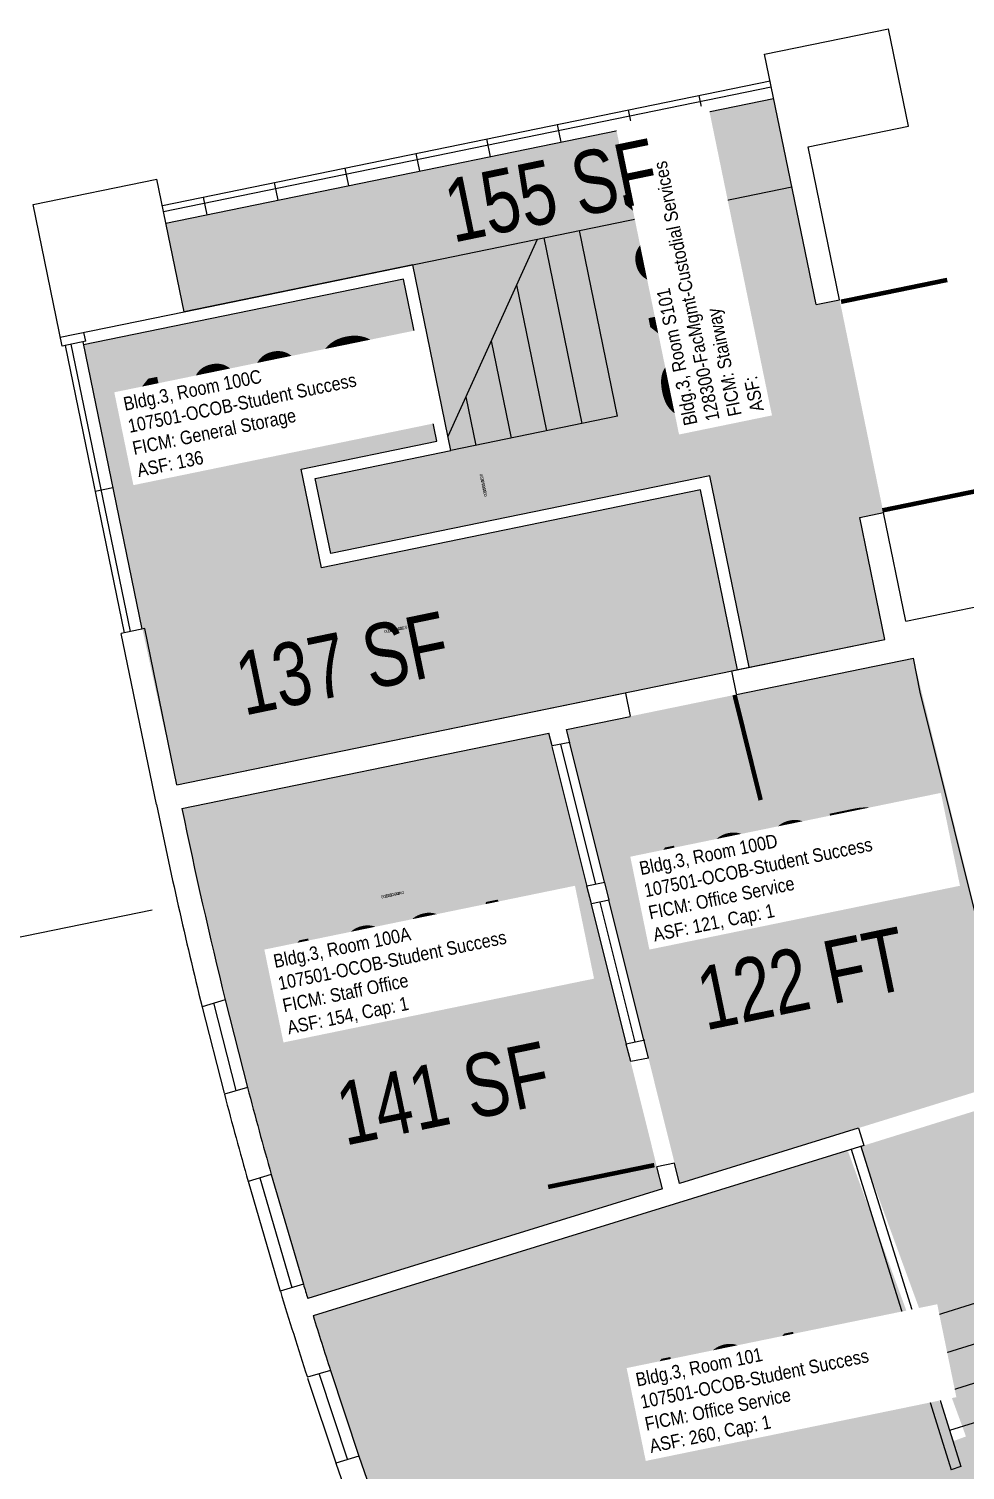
# Model space of a CAD drawing. Header units: inches. Extents: x 69197276 to 69201754, y 27670933 to 27674904.
# Drawn here: x 69197919.8 to 69198230.7, y 27672358.6 to 27672837.5 of the extents above; entities that cross this region are included whole.
import ezdxf
from ezdxf.enums import TextEntityAlignment as Align

# ---------------------------------------------------------------- set-up
doc = ezdxf.new("R2010")
doc.units = ezdxf.units.IN
doc.header["$LTSCALE"] = 100
doc.header["$MEASUREMENT"] = 0
for name, color, linetype in [('A-DOOR', 2, 'CONTINUOUS'), ('A-FLOR', 3, 'CONTINUOUS'), ('A-GLAZ', 1, 'CONTINUOUS'), ('A-IDEN-RNUM', 7, 'CONTINUOUS'), ('A-IDEN-SNUM', 4, 'CONTINUOUS'), ('A-IDEN-VNUM', 4, 'CONTINUOUS'), ('A-SITE', 3, 'CONTINUOUS'), ('A-WALL', 5, 'CONTINUOUS'), ('AREA-TEXT', 3, 'CONTINUOUS'), ('Rooms-Category-Color', 7, 'CONTINUOUS'), ('Rooms-College-Color', 7, 'CONTINUOUS'), ('Rooms-Department-Color', 7, 'CONTINUOUS'), ('Rooms-Division-Color', 7, 'CONTINUOUS'), ('Rooms-Information', 7, 'CONTINUOUS')]:
    doc.layers.add(name, color=color, linetype=linetype)
doc.styles.add('CP_AREA', font='arial.ttf', dxfattribs={"height": 15})
doc.styles.add('CP_ROOMSNUMBER', font='arial.ttf', dxfattribs={"height": 1})
doc.styles.add('CP_ROOMVNUMBER', font='arial.ttf', dxfattribs={"width": 0.85, "height": 0.075})

msp = doc.modelspace()

# ---------------------------------------------------------------- hatches: boundary and pattern name
at = {"layer": 'Rooms-Category-Color', "true_color": 0xadadad}
msp.add_hatch(color=253, dxfattribs=at).paths.add_polyline_path([(69198158.98, 27672625.35), (69198145.89, 27672689.02), (69198020.02, 27672663.14), (69198014.89, 27672688.12), (69198059.95, 27672697.38), (69198047.26, 27672759.09), (69197971.35, 27672743.49), (69197965.31, 27672772.88), (69198167.09, 27672814.35), (69198181.17, 27672745.87), (69198189.01, 27672747.48), (69198203.54, 27672676.79), (69198195.7, 27672675.18), (69198204.04, 27672634.61)])
at = {"layer": 'Rooms-Category-Color', "true_color": 0xe3c5e1}
h = msp.add_hatch(color=254, dxfattribs=at)
edge = h.paths.add_edge_path()
edge.add_line((69198155.06, 27672624.54), (69198142.78, 27672684.29))
edge.add_line((69198142.78, 27672684.29), (69198016.91, 27672658.42))
edge.add_line((69198016.91, 27672658.42), (69198010.17, 27672691.24))
edge.add_line((69198010.17, 27672691.24), (69198055.23, 27672700.5))
edge.add_line((69198055.23, 27672700.5), (69198044.15, 27672754.37))
edge.add_line((69198044.15, 27672754.37), (69197937.87, 27672732.53))
edge.add_arc((69203418.2, 27673820.81), 5587.34, 191.23172, 192.76486)
edge.add_line((69197968.95, 27672586.29), (69198155.06, 27672624.54))
at = {"layer": 'Rooms-Category-Color', "true_color": 0xfa9ba3}
msp.add_hatch(color=241, dxfattribs=at).paths.add_polyline_path([(69198135.88, 27672453.87), (69198247.82, 27672488.52), (69198213.49, 27672628.38), (69198098.32, 27672604.71)])
h = msp.add_hatch(color=241, dxfattribs=at)
edge = h.paths.add_edge_path()
edge.add_line((69197970.57, 27672578.45), (69198092.44, 27672603.5))
edge.add_line((69198092.44, 27672603.5), (69198130.14, 27672452.1))
edge.add_line((69198130.14, 27672452.1), (69198012.38, 27672415.66))
edge.add_arc((69199721.35, 27672941.38), 1788, 191.71118, 197.09929, ccw=False)
h = msp.add_hatch(color=241, dxfattribs=at)
edge = h.paths.add_edge_path()
edge.add_arc((69199721.35, 27672941.38), 1558, 197.30575, 202.88839)
edge.add_line((69198286.02, 27672335.41), (69198074.13, 27672245.96))
edge.add_arc((69199721.35, 27672941.38), 1788, 197.29156, 202.88839, ccw=False)
edge.add_line((69198014.16, 27672409.92), (69198191.7, 27672464.8))
edge.add_line((69198191.7, 27672464.8), (69198226.99, 27672368.31))
edge.add_line((69198226.99, 27672368.31), (69198230.96, 27672369.79))
edge.add_line((69198230.96, 27672369.79), (69198195.79, 27672466.06))
edge.add_line((69198195.79, 27672466.06), (69198233.87, 27672477.92))
at = {"layer": 'Rooms-College-Color', "true_color": 0xadadad}
msp.add_hatch(color=253, dxfattribs=at).paths.add_polyline_path([(69198158.98, 27672625.35), (69198145.89, 27672689.02), (69198020.02, 27672663.14), (69198014.89, 27672688.12), (69198059.95, 27672697.38), (69198047.26, 27672759.09), (69197971.35, 27672743.49), (69197965.31, 27672772.88), (69198167.09, 27672814.35), (69198181.17, 27672745.87), (69198189.01, 27672747.48), (69198203.54, 27672676.79), (69198195.7, 27672675.18), (69198204.04, 27672634.61)])
at = {"layer": 'Rooms-College-Color', "true_color": 0xfa9ba3}
h = msp.add_hatch(color=241, dxfattribs=at)
edge = h.paths.add_edge_path()
edge.add_line((69198155.06, 27672624.54), (69198142.78, 27672684.29))
edge.add_line((69198142.78, 27672684.29), (69198016.91, 27672658.42))
edge.add_line((69198016.91, 27672658.42), (69198010.17, 27672691.24))
edge.add_line((69198010.17, 27672691.24), (69198055.23, 27672700.5))
edge.add_line((69198055.23, 27672700.5), (69198044.15, 27672754.37))
edge.add_line((69198044.15, 27672754.37), (69197937.87, 27672732.53))
edge.add_arc((69203418.2, 27673820.81), 5587.34, 191.23172, 192.76486)
edge.add_line((69197968.95, 27672586.29), (69198155.06, 27672624.54))
msp.add_hatch(color=241, dxfattribs=at).paths.add_polyline_path([(69198135.88, 27672453.87), (69198247.82, 27672488.52), (69198213.49, 27672628.38), (69198098.32, 27672604.71)])
h = msp.add_hatch(color=241, dxfattribs=at)
edge = h.paths.add_edge_path()
edge.add_line((69197970.57, 27672578.45), (69198092.44, 27672603.5))
edge.add_line((69198092.44, 27672603.5), (69198130.14, 27672452.1))
edge.add_line((69198130.14, 27672452.1), (69198012.38, 27672415.66))
edge.add_arc((69199721.35, 27672941.38), 1788, 191.71118, 197.09929, ccw=False)
h = msp.add_hatch(color=241, dxfattribs=at)
edge = h.paths.add_edge_path()
edge.add_arc((69199721.35, 27672941.38), 1558, 197.30575, 202.88839)
edge.add_line((69198286.02, 27672335.41), (69198074.13, 27672245.96))
edge.add_arc((69199721.35, 27672941.38), 1788, 197.29156, 202.88839, ccw=False)
edge.add_line((69198014.16, 27672409.92), (69198191.7, 27672464.8))
edge.add_line((69198191.7, 27672464.8), (69198226.99, 27672368.31))
edge.add_line((69198226.99, 27672368.31), (69198230.96, 27672369.79))
edge.add_line((69198230.96, 27672369.79), (69198195.79, 27672466.06))
edge.add_line((69198195.79, 27672466.06), (69198233.87, 27672477.92))
at = {"layer": 'Rooms-Department-Color', "true_color": 0xacacac}
msp.add_hatch(color=253, dxfattribs=at).paths.add_polyline_path([(69198158.98, 27672625.35), (69198145.89, 27672689.02), (69198020.02, 27672663.14), (69198014.89, 27672688.12), (69198059.95, 27672697.38), (69198047.26, 27672759.09), (69197971.35, 27672743.49), (69197965.31, 27672772.88), (69198167.09, 27672814.35), (69198181.17, 27672745.87), (69198189.01, 27672747.48), (69198203.54, 27672676.79), (69198195.7, 27672675.18), (69198204.04, 27672634.61)])
at = {"layer": 'Rooms-Department-Color', "true_color": 0xfa9ba3}
h = msp.add_hatch(color=241, dxfattribs=at)
edge = h.paths.add_edge_path()
edge.add_line((69198155.06, 27672624.54), (69198142.78, 27672684.29))
edge.add_line((69198142.78, 27672684.29), (69198016.91, 27672658.42))
edge.add_line((69198016.91, 27672658.42), (69198010.17, 27672691.24))
edge.add_line((69198010.17, 27672691.24), (69198055.23, 27672700.5))
edge.add_line((69198055.23, 27672700.5), (69198044.15, 27672754.37))
edge.add_line((69198044.15, 27672754.37), (69197937.87, 27672732.53))
edge.add_arc((69203418.2, 27673820.81), 5587.34, 191.23172, 192.76486)
edge.add_line((69197968.95, 27672586.29), (69198155.06, 27672624.54))
msp.add_hatch(color=241, dxfattribs=at).paths.add_polyline_path([(69198135.88, 27672453.87), (69198247.82, 27672488.52), (69198213.49, 27672628.38), (69198098.32, 27672604.71)])
h = msp.add_hatch(color=241, dxfattribs=at)
edge = h.paths.add_edge_path()
edge.add_line((69197970.57, 27672578.45), (69198092.44, 27672603.5))
edge.add_line((69198092.44, 27672603.5), (69198130.14, 27672452.1))
edge.add_line((69198130.14, 27672452.1), (69198012.38, 27672415.66))
edge.add_arc((69199721.35, 27672941.38), 1788, 191.71118, 197.09929, ccw=False)
h = msp.add_hatch(color=241, dxfattribs=at)
edge = h.paths.add_edge_path()
edge.add_arc((69199721.35, 27672941.38), 1558, 197.30575, 202.88839)
edge.add_line((69198286.02, 27672335.41), (69198074.13, 27672245.96))
edge.add_arc((69199721.35, 27672941.38), 1788, 197.29156, 202.88839, ccw=False)
edge.add_line((69198014.16, 27672409.92), (69198191.7, 27672464.8))
edge.add_line((69198191.7, 27672464.8), (69198226.99, 27672368.31))
edge.add_line((69198226.99, 27672368.31), (69198230.96, 27672369.79))
edge.add_line((69198230.96, 27672369.79), (69198195.79, 27672466.06))
edge.add_line((69198195.79, 27672466.06), (69198233.87, 27672477.92))
at = {"layer": 'Rooms-Division-Color', "true_color": 0xadadad}
msp.add_hatch(color=253, dxfattribs=at).paths.add_polyline_path([(69198158.98, 27672625.35), (69198145.89, 27672689.02), (69198020.02, 27672663.14), (69198014.89, 27672688.12), (69198059.95, 27672697.38), (69198047.26, 27672759.09), (69197971.35, 27672743.49), (69197965.31, 27672772.88), (69198167.09, 27672814.35), (69198181.17, 27672745.87), (69198189.01, 27672747.48), (69198203.54, 27672676.79), (69198195.7, 27672675.18), (69198204.04, 27672634.61)])
at = {"layer": 'Rooms-Division-Color', "true_color": 0xfa9ba3}
h = msp.add_hatch(color=241, dxfattribs=at)
edge = h.paths.add_edge_path()
edge.add_line((69198155.06, 27672624.54), (69198142.78, 27672684.29))
edge.add_line((69198142.78, 27672684.29), (69198016.91, 27672658.42))
edge.add_line((69198016.91, 27672658.42), (69198010.17, 27672691.24))
edge.add_line((69198010.17, 27672691.24), (69198055.23, 27672700.5))
edge.add_line((69198055.23, 27672700.5), (69198044.15, 27672754.37))
edge.add_line((69198044.15, 27672754.37), (69197937.87, 27672732.53))
edge.add_arc((69203418.2, 27673820.81), 5587.34, 191.23172, 192.76486)
edge.add_line((69197968.95, 27672586.29), (69198155.06, 27672624.54))
msp.add_hatch(color=241, dxfattribs=at).paths.add_polyline_path([(69198135.88, 27672453.87), (69198247.82, 27672488.52), (69198213.49, 27672628.38), (69198098.32, 27672604.71)])
h = msp.add_hatch(color=241, dxfattribs=at)
edge = h.paths.add_edge_path()
edge.add_line((69197970.57, 27672578.45), (69198092.44, 27672603.5))
edge.add_line((69198092.44, 27672603.5), (69198130.14, 27672452.1))
edge.add_line((69198130.14, 27672452.1), (69198012.38, 27672415.66))
edge.add_arc((69199721.35, 27672941.38), 1788, 191.71118, 197.09929, ccw=False)
h = msp.add_hatch(color=241, dxfattribs=at)
edge = h.paths.add_edge_path()
edge.add_arc((69199721.35, 27672941.38), 1558, 197.30575, 202.88839)
edge.add_line((69198286.02, 27672335.41), (69198074.13, 27672245.96))
edge.add_arc((69199721.35, 27672941.38), 1788, 197.29156, 202.88839, ccw=False)
edge.add_line((69198014.16, 27672409.92), (69198191.7, 27672464.8))
edge.add_line((69198191.7, 27672464.8), (69198226.99, 27672368.31))
edge.add_line((69198226.99, 27672368.31), (69198230.96, 27672369.79))
edge.add_line((69198230.96, 27672369.79), (69198195.79, 27672466.06))
edge.add_line((69198195.79, 27672466.06), (69198233.87, 27672477.92))

# ---------------------------------------------------------------- linework, layer by layer
at = {"layer": 'A-DOOR'}
for points in [[(69198189.48, 27672746.81, 1.5, 1.5, 0), (69198224.74, 27672754.06, 0, 0, 0), (69198224.89, 27672753.32, 0, 0, -0.414214), (69198195.11, 27672711.98, 0, 0, -0.414214)], [(69198203.21, 27672677.49, 1.5, 1.5, 0), (69198238.47, 27672684.74, 0, 0, 0), (69198238.32, 27672685.47, 0, 0, 0.414214), (69198194.64, 27672711.72, 0, 0, 0.414214)], [(69198154.13, 27672616.19, 1.5, 1.5, 0), (69198162.78, 27672581.24, 0, 0, 0), (69198162.05, 27672581.06, 0, 0, -0.414214), (69198119.55, 27672609.17, 0, 0, -0.414214)], [(69198127.48, 27672459.95, 1.5, 1.5, 0), (69198092.22, 27672452.7, 0, 0, 0), (69198092.07, 27672453.44, 0, 0, -0.414214), (69198121.86, 27672494.78, 0, 0, -0.414214)]]:
    msp.add_lwpolyline(points, format="xyseb", dxfattribs=at)
at = {"layer": 'A-FLOR'}
for p, q in [((69197971.35, 27672743.49), (69198173.13, 27672784.97)), ((69198115.29, 27672708.76), (69198102.61, 27672770.47)), ((69198058.98, 27672702.1), (69198088.72, 27672767.61)), ((69198103.54, 27672706.34), (69198090.85, 27672768.05)), ((69198091.78, 27672703.93), (69198081.82, 27672752.41)), ((69198080.03, 27672701.51), (69198073.39, 27672733.84)), ((69198068.27, 27672699.1), (69198064.95, 27672715.26)), ((69198115.29, 27672708.76), (69198059.95, 27672697.38)), ((69198105.14, 27672552.47), (69198093.53, 27672599.09)), ((69198108.05, 27672553.2), (69198096.44, 27672599.82)), ((69198110.96, 27672553.92), (69198099.36, 27672600.54)), ((69198124.02, 27672501.48), (69198112.41, 27672548.1)), ((69198118.2, 27672500.03), (69198106.59, 27672546.65)), ((69198121.11, 27672500.75), (69198109.5, 27672547.37)), ((69198192.83, 27672465.22), (69198226.04, 27672358.74)), ((69198196.08, 27672466.22), (69198229.29, 27672359.75)), ((69198253.17, 27672420.02), (69198214.27, 27672407.9)), ((69198257.53, 27672407.9), (69198218.11, 27672395.61)), ((69198261.83, 27672396.23), (69198221.8, 27672383.75)), ((69198266.28, 27672384.47), (69198225.54, 27672371.76)), ((69198229.29, 27672359.75), (69198226.04, 27672358.74))]:
    msp.add_line(p, q, dxfattribs=at)
at = {"layer": 'A-GLAZ'}
for p, q in [((69197964.1, 27672778.75), (69198165.89, 27672820.23)), ((69197964.51, 27672776.79), (69198166.29, 27672818.27)), ((69197965.31, 27672772.88), (69198167.09, 27672814.35)), ((69198143.58, 27672809.52), (69198142.38, 27672815.4)), ((69198120.08, 27672804.69), (69198118.87, 27672810.56)), ((69198096.57, 27672799.86), (69198095.36, 27672805.73)), ((69198073.06, 27672795.02), (69198071.85, 27672800.9)), ((69198049.55, 27672790.19), (69198048.34, 27672796.07)), ((69198026.04, 27672785.36), (69198024.83, 27672791.24)), ((69198002.53, 27672780.53), (69198001.33, 27672786.4)), ((69197979.03, 27672775.7), (69197977.82, 27672781.57)), ((69197931.8, 27672732.3), (69197951.43, 27672636.79)), ((69197933.75, 27672732.7), (69197953.38, 27672637.2)), ((69197937.67, 27672733.51), (69197957.3, 27672638)), ((69197947.64, 27672685.02), (69197941.76, 27672683.81)), ((69197984.96, 27672514.87), (69197977.29, 27672512.58)), ((69197984.96, 27672514.87), (69197992.37, 27672485.77)), ((69197977.21, 27672512.9), (69197984.61, 27672483.8)), ((69197981.08, 27672513.88), (69197988.49, 27672484.79)), ((69197992.37, 27672485.77), (69197984.7, 27672483.48)), ((69197992.58, 27672454.57), (69198003.27, 27672418.1)), ((69198000.26, 27672456.82), (69197992.59, 27672454.53)), ((69197996.42, 27672455.7), (69198007.1, 27672419.23)), ((69198000.26, 27672456.82), (69198010.94, 27672420.35)), ((69198010.94, 27672420.35), (69198003.28, 27672418.06)), ((69198019.93, 27672391.73), (69198012.26, 27672389.44)), ((69198016.13, 27672390.47), (69198025.6, 27672361.98)), ((69198019.93, 27672391.73), (69198029.39, 27672363.24)), ((69198012.33, 27672389.2), (69198021.8, 27672360.72)), ((69198029.39, 27672363.24), (69198021.72, 27672360.95))]:
    msp.add_line(p, q, dxfattribs=at)
at = {"layer": 'A-SITE'}
msp.add_line((69197884.04, 27672529.02), (69197960.76, 27672544.79), dxfattribs=at)
for radius, start, end in [(1936.7, 191.61505, 232.82187), (1972.7, 191.61505, 232.12256), (1954.7, 191.61505, 232.4543), (1990.7, 195.25334, 231.81905)]:
    msp.add_arc((69199721.35, 27672941.38), radius, start, end, dxfattribs=at)
at = {"layer": 'A-WALL'}
for p, q in [((69198164.07, 27672829.04), (69198205.21, 27672837.5)), ((69198211.86, 27672805.18), (69198205.21, 27672837.5)), ((69198211.86, 27672805.18), (69198205.21, 27672837.5)), ((69198181.17, 27672745.87), (69198164.07, 27672829.04)), ((69198178.55, 27672798.33), (69198211.86, 27672805.18)), ((69198189.01, 27672747.48), (69198178.55, 27672798.33)), ((69197921.15, 27672779.11), (69197962.29, 27672787.57)), ((69197971.35, 27672743.49), (69197962.29, 27672787.57)), ((69197930.82, 27672732.1), (69197921.15, 27672779.11)), ((69198181.17, 27672745.87), (69198189.01, 27672747.48)), ((69197930.21, 27672735.03), (69197971.35, 27672743.49)), ((69197938.65, 27672733.71), (69197938.05, 27672736.65)), ((69197938.65, 27672733.71), (69197930.82, 27672732.1)), ((69198195.7, 27672675.18), (69198203.54, 27672676.79)), ((69198204.04, 27672634.61), (69198195.7, 27672675.18)), ((69198210.97, 27672640.63), (69198203.54, 27672676.79)), ((69198210.97, 27672640.63), (69198276.31, 27672654.06)), ((69197958.28, 27672638.2), (69197950.45, 27672636.59)), ((69197962.12, 27672579.78), (69197950.45, 27672636.59)), ((69197968.95, 27672586.29), (69197958.28, 27672638.2)), ((69197968.95, 27672586.29), (69198204.04, 27672634.61)), ((69198153.1, 27672624.14), (69198204.04, 27672634.61)), ((69198154.75, 27672616.31), (69198213.49, 27672628.38)), ((69198215.8, 27672617.12), (69198213.49, 27672628.38)), ((69198153.1, 27672624.14), (69198154.7, 27672616.55)), ((69197968.95, 27672586.29), (69198117.84, 27672616.89)), ((69198117.87, 27672616.74), (69198119.47, 27672609.15)), ((69198238.48, 27672526.05), (69198215.8, 27672617.12)), ((69198098.32, 27672604.71), (69198119.48, 27672609.06)), ((69197970.57, 27672578.45), (69198092.44, 27672603.5)), ((69198093.5, 27672599.21), (69198092.44, 27672603.5)), ((69198099.39, 27672600.42), (69198098.32, 27672604.71)), ((69198099.39, 27672600.42), (69198093.5, 27672599.21)), ((69198110.99, 27672553.8), (69198105.11, 27672552.59)), ((69198112.44, 27672547.98), (69198110.99, 27672553.8)), ((69198106.56, 27672546.77), (69198105.11, 27672552.59)), ((69198112.44, 27672547.98), (69198106.56, 27672546.77)), ((69198124.3, 27672501.41), (69198118.17, 27672500.15)), ((69198125.5, 27672495.53), (69198124.05, 27672501.36)), ((69198119.62, 27672494.32), (69198118.17, 27672500.15)), ((69198125.5, 27672495.53), (69198119.62, 27672494.32)), ((69198195.22, 27672472.24), (69198135.88, 27672453.87)), ((69198197, 27672466.51), (69198014.16, 27672409.92)), ((69198134.21, 27672460.57), (69198128.33, 27672459.36)), ((69198130.14, 27672452.1), (69198128.33, 27672459.36)), ((69198135.88, 27672453.87), (69198134.21, 27672460.57)), ((69198130.14, 27672452.1), (69198012.38, 27672415.66))]:
    msp.add_line(p, q, dxfattribs=at)
for points in [[(69198158.98, 27672625.35), (69198145.89, 27672689.02), (69198020.02, 27672663.14), (69198014.89, 27672688.12), (69198059.95, 27672697.38), (69198047.26, 27672759.09), (69197971.35, 27672743.49)], [(69198155.06, 27672624.54), (69198142.78, 27672684.29), (69198016.91, 27672658.42), (69198010.17, 27672691.24), (69198055.23, 27672700.5), (69198044.15, 27672754.37), (69197937.87, 27672732.52)]]:
    msp.add_lwpolyline(points, dxfattribs=at)
for centre, radius, start, end in [((69199721.35, 27672941.38), 1796, 191.61505, 193.81292), ((69199721.35, 27672941.38), 1788, 191.71118, 193.80034), ((69199721.35, 27672941.38), 1796, 194.77077, 195.72812), ((69199721.35, 27672941.38), 1788, 194.76249, 195.72412), ((69199684.02, 27672931.44), 1558, 197.14178, 197.36243), ((69199721.35, 27672941.38), 1788, 196.94185, 197.09929), ((69199721.35, 27672941.38), 1796, 196.94043, 197.89759), ((69199721.35, 27672941.38), 1788, 197.29156, 197.9033), ((69199721.35, 27672941.38), 1788, 198.8651, 201.63875), ((69199721.35, 27672941.38), 1796, 198.8551, 201.64766)]:
    msp.add_arc(centre, radius, start, end, dxfattribs=at)

# ---------------------------------------------------------------- texts
at = {"layer": 'A-IDEN-RNUM', "style": 'CP_ROOMSNUMBER', "width": 0.85}
for s, rotation, p in [('S101-00', 101.615, (69198070.72, 27672685.85)), ('0100-C0', 11.615, (69198041.62, 27672637.94)), ('0100-D0', 11.615, (69198168.52, 27672557.11)), ('0100-A0', 11.615, (69198040.52, 27672549.79)), ('0101-00', 11.615, (69198154.19, 27672368.61))]:
    msp.add_text(s, height=1, rotation=rotation, dxfattribs=at).set_placement(p, align=Align.MIDDLE)
at = {"layer": 'A-IDEN-SNUM', "style": 'CP_ROOMSNUMBER', "width": 0.85}
for s, rotation, p in [('0030S10100', 101.615, (69198070.72, 27672685.85)), ('00300100C0', 11.615, (69198041.62, 27672637.94)), ('00300100D0', 11.615, (69198168.52, 27672557.11)), ('00300100A0', 11.615, (69198040.52, 27672549.79)), ('0030010100', 11.615, (69198154.19, 27672368.61))]:
    msp.add_text(s, height=1, rotation=rotation, dxfattribs=at).set_placement(p, align=Align.MIDDLE)
at = {"layer": 'A-IDEN-VNUM', "style": 'CP_ROOMVNUMBER', "width": 0.85}
for s, rotation, p in [('S101', 101.615, (69198139.73, 27672750.42)), ('100C', 11.615, (69197996.88, 27672712.89)), ('100D', 11.615, (69198168.52, 27672557.11)), ('100A', 11.615, (69198046.02, 27672526.05)), ('101', 11.615, (69198154.08, 27672384.49))]:
    msp.add_text(s, height=31.5, rotation=rotation, dxfattribs=at).set_placement(p, align=Align.MIDDLE)
at = {"layer": 'AREA-TEXT', "style": 'CP_AREA', "width": 0.75}
for s, p in [('155 SF', (69198093.27, 27672783.85)), ('137 SF', (69198023.87, 27672626.71)), ('122 FT', (69198176.47, 27672521.99)), ('141 SF', (69198057.37, 27672483.83))]:
    msp.add_text(s, height=21, rotation=11.6779, dxfattribs=at).set_placement(p, align=Align.MIDDLE_CENTER)

# ---------------------------------------------------------------- next in the draw order: texts
at = {"layer": 'Rooms-Information', "char_height": 4.5, "width": 100.8, "attachment_point": 7, "style": 'CP_ROOMVNUMBER', "bg_fill": 3, "box_fill_scale": 1.5, "bg_fill_color": 256, "bg_fill_true_color": 13158600, "bg_fill_transparency": 0}
for s, insert, rotation in [('Bldg.3, Room S101^M^J128300-FacMgmt-Custodial Services^M^JFICM: Stairway^M^JASF: ', (69198163.95, 27672710.81), 101.615), ('Bldg.3, Room 100C^M^J107501-OCOB-Student Success^M^JFICM: General Storage^M^JASF: 136', (69197956.25, 27672688.47), 11.615), ('Bldg.3, Room 100D^M^J107501-OCOB-Student Success^M^JFICM: Office Service^M^JASF: 121, Cap: 1', (69198127.86, 27672532.89), 11.615), ('Bldg.3, Room 100A^M^J107501-OCOB-Student Success^M^JFICM: Staff Office^M^JASF: 154, Cap: 1', (69198006.34, 27672502.03), 11.615), ('Bldg.3, Room 101^M^J107501-OCOB-Student Success^M^JFICM: Office Service^M^JASF: 260, Cap: 1', (69198126.65, 27672362.98), 11.615)]:
    msp.add_mtext(s, dxfattribs=dict(at, insert=insert, rotation=rotation))

doc.saveas('drawing.dxf')
